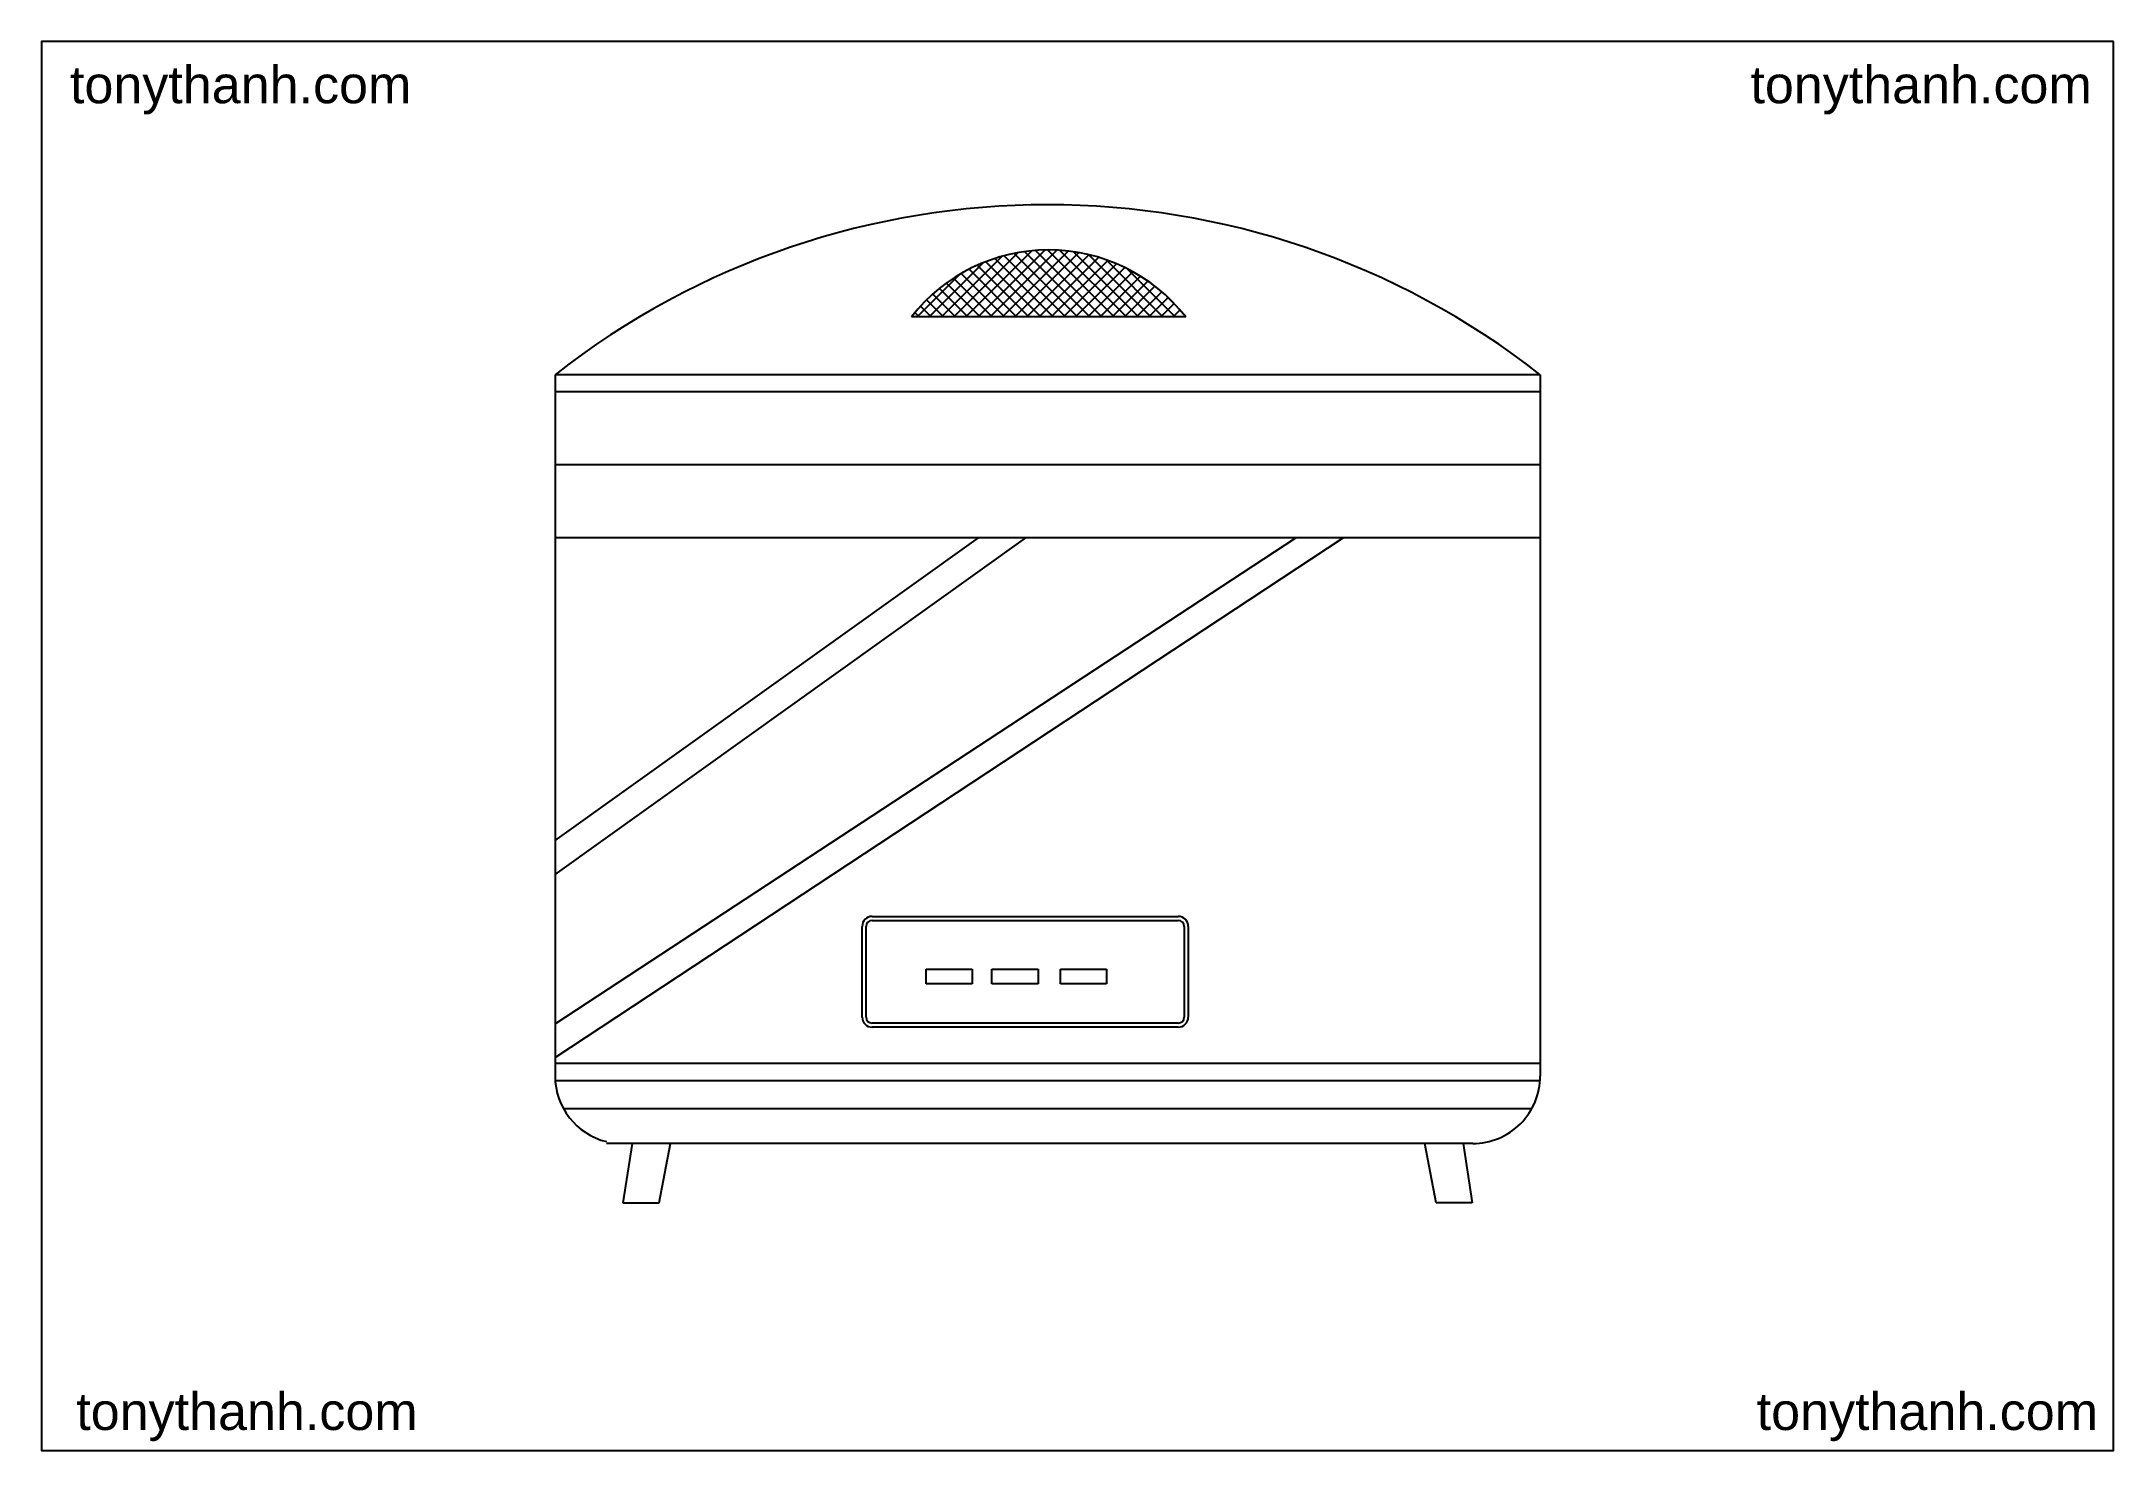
# Model space of a CAD drawing. Header units: inches. Extents: x 112173 to 112774, y 52388 to 52797.
import ezdxf

# ---------------------------------------------------------------- set-up
doc = ezdxf.new("R2010")
doc.units = ezdxf.units.IN
doc.header["$MEASUREMENT"] = 0
doc.layers.get('0').update_dxf_attribs({"color": 2})
doc.layers.add('0-Frame', color=142, linetype='Continuous')
doc.styles.add('HELVECONDENSE', font='arial_0.ttf')

msp = doc.modelspace()

# ---------------------------------------------------------------- linework, layer by layer
at = {"linetype": 'ByBlock'}
for p, q in [((112441.45, 52717.27), (112460.59, 52736.41)), ((112444.98, 52717.27), (112464.35, 52736.63)), ((112448.52, 52717.27), (112467.83, 52736.58)), ((112452.05, 52717.27), (112471.11, 52736.32)), ((112480.9, 52717.27), (112461.66, 52736.5)), ((112484.43, 52717.27), (112465.06, 52736.64)), ((112487.97, 52717.27), (112468.7, 52736.53)), ((112430.84, 52717.27), (112446.56, 52732.98)), ((112434.38, 52717.27), (112451.91, 52734.8)), ((112437.91, 52717.27), (112456.49, 52735.84)), ((112456.15, 52717.27), (112442.35, 52731.06)), ((112459.68, 52717.27), (112444.74, 52732.21)), ((112463.22, 52717.27), (112447.23, 52733.25)), ((112466.75, 52717.27), (112449.84, 52734.18)), ((112470.29, 52717.27), (112452.58, 52734.98)), ((112473.82, 52717.27), (112455.45, 52735.64)), ((112455.59, 52717.27), (112474.19, 52735.87)), ((112477.36, 52717.27), (112458.47, 52736.16)), ((112459.13, 52717.27), (112477.12, 52735.26)), ((112462.66, 52717.27), (112479.91, 52734.51)), ((112466.2, 52717.27), (112482.57, 52733.64)), ((112469.73, 52717.27), (112485.11, 52732.64)), ((112491.5, 52717.27), (112472.65, 52736.12)), ((112473.27, 52717.27), (112487.54, 52731.53)), ((112476.8, 52717.27), (112489.86, 52730.32)), ((112495.04, 52717.27), (112477.01, 52735.29)), ((112498.57, 52717.27), (112482, 52733.84)), ((112502.11, 52717.27), (112488.14, 52731.24)), ((112427.31, 52717.27), (112439.54, 52729.5)), ((112442.01, 52717.27), (112433.78, 52725.49)), ((112445.54, 52717.27), (112435.78, 52727.02)), ((112449.08, 52717.27), (112437.88, 52728.46)), ((112452.61, 52717.27), (112440.07, 52729.81)), ((112480.34, 52717.27), (112492.09, 52729.02)), ((112483.87, 52717.27), (112494.22, 52727.61)), ((112487.41, 52717.27), (112496.26, 52726.12)), ((112490.94, 52717.27), (112498.21, 52724.53)), ((112427.86, 52717.27), (112426.65, 52718.48)), ((112431.4, 52717.27), (112428.3, 52720.37)), ((112434.93, 52717.27), (112430.04, 52722.16)), ((112438.47, 52717.27), (112431.86, 52723.87)), ((112494.48, 52717.27), (112500.07, 52722.86)), ((112498.01, 52717.27), (112501.85, 52721.1)), ((112502.44, 52720.47), (112499.72, 52723.19)), ((112501.55, 52717.27), (112503.53, 52719.25)), ((112505.17, 52717.27), (112425.66, 52717.27)), ((112505.09, 52717.27), (112505.13, 52717.31)), ((112607.95, 52700.48), (112322.32, 52700.48)), ((112322.32, 52700.48), (112322.32, 52497.04)), ((112607.95, 52700.48), (112607.95, 52497.04)), ((112607.95, 52695.47), (112322.32, 52695.47)), ((112607.95, 52674.34), (112322.32, 52674.34)), ((112322.32, 52512.23), (112537.09, 52653.13)), ((112322.32, 52502.4), (112550.84, 52653.13)), ((112607.95, 52653.13), (112322.32, 52653.13)), ((112322.32, 52565.34), (112445.1, 52653.13)), ((112322.32, 52555.51), (112458.85, 52653.13)), ((112411.36, 52514.17), (112411.36, 52540.44)), ((112412.53, 52514.17), (112412.53, 52540.44)), ((112414.29, 52543.37), (112502.99, 52543.37)), ((112414.29, 52542.2), (112502.99, 52542.2)), ((112504.75, 52540.44), (112504.75, 52514.17)), ((112505.93, 52540.44), (112505.93, 52514.17)), ((112429.93, 52523.83), (112429.93, 52528.02)), ((112429.93, 52528.02), (112443.29, 52528.02)), ((112443.29, 52528.02), (112443.29, 52523.83)), ((112449.01, 52523.83), (112449.01, 52528.02)), ((112449.01, 52528.02), (112462.37, 52528.02)), ((112462.37, 52528.02), (112462.37, 52523.83)), ((112468.86, 52528.02), (112482.22, 52528.02)), ((112468.86, 52523.83), (112468.86, 52528.02)), ((112482.22, 52528.02), (112482.22, 52523.83)), ((112443.29, 52523.83), (112429.93, 52523.83)), ((112462.37, 52523.83), (112449.01, 52523.83)), ((112482.22, 52523.83), (112468.86, 52523.83)), ((112502.99, 52512.41), (112414.29, 52512.41)), ((112502.99, 52511.24), (112414.29, 52511.24)), ((112607.95, 52500.66), (112322.32, 52500.66)), ((112607.95, 52495.65), (112322.32, 52495.65)), ((112605.51, 52487.57), (112324.77, 52487.57)), ((112588.4, 52477.48), (112337.19, 52477.48)), ((112344.65, 52477.48), (112342, 52460.25)), ((112352.48, 52460.25), (112355.74, 52477.48)), ((112577.79, 52460.25), (112574.53, 52477.48)), ((112585.63, 52477.48), (112588.28, 52460.25)), ((112342, 52460.25), (112352.48, 52460.25)), ((112588.28, 52460.25), (112577.79, 52460.25))]:
    msp.add_line(p, q, dxfattribs=at)
for centre, radius, start, end in [((112465.14, 52518.2), 231.56, 51.92109, 128.07891), ((112465.42, 52686.17), 50.47, 38.03384, 141.96616), ((112414.29, 52540.44), 2.93, 90, 180), ((112414.29, 52540.44), 1.76, 90, 180), ((112502.99, 52540.44), 2.93, 0, 90), ((112502.99, 52540.44), 1.76, 0, 90), ((112414.29, 52514.17), 2.93, 180, 270), ((112414.29, 52514.17), 1.76, 180, 270), ((112502.99, 52514.17), 1.76, 270, 360), ((112502.99, 52514.17), 2.93, 270, 360), ((112341.88, 52497.04), 19.56, 180, 256.24549), ((112588.4, 52497.04), 19.56, 269.99979, 0)]:
    msp.add_arc(centre, radius, start, end, dxfattribs=at)
at = {"layer": '0-Frame'}
msp.add_lwpolyline([(112774.23, 52797.13), (112173.38, 52797.13), (112173.38, 52388.44), (112774.23, 52388.44), (112774.23, 52797.13), (112774.23, 52797.13)], dxfattribs=at)

# ---------------------------------------------------------------- texts
at = {"layer": '0-Frame', "style": 'HELVECONDENSE'}
for p in [(112181.66, 52779.2), (112668.93, 52779.2), (112183.48, 52394.4), (112670.75, 52394.4)]:
    msp.add_text('tonythanh.com', height=10.8031, dxfattribs=at).set_placement(p)

doc.saveas('drawing.dxf')
